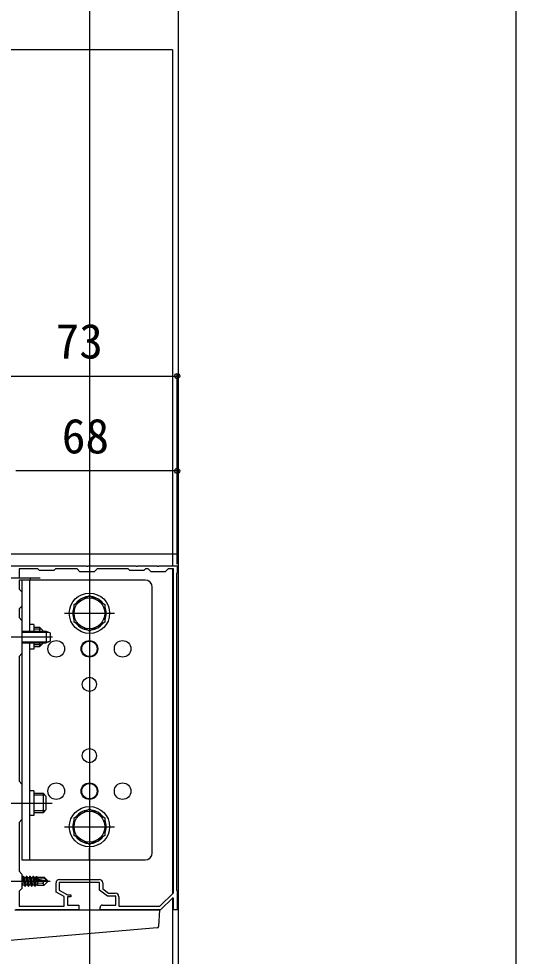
# Model space of a CAD drawing. Units: millimetres, scale not verified. Extents: x -875 to 875, y -1304 to 1297.
# Drawn here: x 665.2 to 875, y 241.2 to 636.4 of the extents above; entities that cross this region are included whole.
import ezdxf
from ezdxf.enums import TextEntityAlignment as Align

# ---------------------------------------------------------------- set-up
doc = ezdxf.new("R2010")
doc.units = ezdxf.units.MM
doc.header["$LTSCALE"] = 8
for name, color, linetype in [('0-3_YKK_11', 7, 'Continuous'), ('0-4_YKK_12', 2, 'Continuous'), ('0-5_YKK_13', 4, 'Continuous'), ('0-7_YKK_D', 6, 'Continuous'), ('0-8_YKK_ZWAK', 7, 'Continuous')]:
    doc.layers.add(name, color=color, linetype=linetype)
doc.styles.add('ＭＳ ゴシック', font='')
doc.styles.get('ＭＳ ゴシック').set_extended_font_data('MS Gothic')

msp = doc.modelspace()

# ---------------------------------------------------------------- linework, layer by layer
at = {"layer": '0-3_YKK_11'}
msp.add_line((682.4, 273.6), (699.1, 273.6), dxfattribs=at)
for points in [[(660, 405.8), (693.542, 405.8), (693.725, 405.68), (694.275, 405.68), (694.458, 405.8), (714.542, 405.8), (714.725, 405.68), (715.275, 405.68), (715.458, 405.8), (723.542, 405.8), (723.725, 405.68), (724.275, 405.68), (724.458, 405.8), (732, 405.8), (732, 402.8), (731.7, 402.5)], [(730.4, 267.943), (730.4, 404.5), (728.2, 404.5), (727, 403.3), (721, 403.3), (719.8, 404.5), (718.7, 404.5), (718, 403.8), (712, 403.8), (711.3, 404.5), (698.2, 404.5), (697, 403.3), (691, 403.3), (689.8, 404.5), (680.7, 404.5), (680, 403.8), (674, 403.8), (673.3, 404.5), (665.3, 404.5), (665.3, 400.8), (670, 400.8), (670, 399.8), (665.3, 399.8), (665.3, 396), (666.5, 394.8), (666.5, 388.8), (665.3, 387.6), (665.3, 384), (666.5, 382.8), (666.5, 368.8), (665.3, 367.6), (665.3, 315), (666.5, 313.8), (666.5, 298.8), (665.3, 297.6), (665.3, 277), (666.5, 275.8), (666.5, 269.8), (665.3, 268.6), (665.3, 262.3)], [(731.7, 402.5), (731.7, 269.1), (732, 268.8), (732, 260.8), (730.5, 260.8), (730.5, 265.7), (730.132, 265.854), (725, 260.8), (699.5, 260.8), (699.5, 261.8)], [(700.5, 262.8), (706.1, 262.8), (706.1, 266.5), (702.6, 266.5), (699.3, 269), (699.3, 272.3), (682.2, 272.3), (682.2, 269), (685.7, 267.1), (687.2, 267.1), (687.2, 266.2), (685.7, 266.2), (685.7, 262.8), (690.5, 262.8), (690.5, 260.8), (664, 260.8)], [(665.3, 262.3), (684.4, 262.3), (684.4, 266.327), (680.9, 268.227), (680.9, 272.1)], [(700.6, 272.1), (700.6, 269.646), (703.037, 267.8), (705.9, 267.8)], [(707.4, 266.3), (707.4, 262.3), (724.67, 262.3), (730.4, 267.943)]]:
    msp.add_lwpolyline(points, dxfattribs=at)
for centre, radius, start, end in [((682.4, 272.1), 1.5, 90.00001, 179.99999), ((699.1, 272.1), 1.5, 0.00001, 89.99999), ((705.9, 266.3), 1.5, 0.00001, 89.99999), ((700.5, 261.8), 1, 90.00001, 179.99999)]:
    msp.add_arc(centre, radius, start, end, dxfattribs=at)
at = {"layer": '0-4_YKK_12'}
for p, q in [((695, 852.797), (695, -29.2)), ((730, 623.3), (660, 623.3)), ((730, 623.3), (730, 405.8)), ((-557.18, 410.8), (732.5, 410.8)), ((730, 404.5), (730, 267.549)), ((730, 265.724), (730, -29.2))]:
    msp.add_line(p, q, dxfattribs=at)
msp.add_lwpolyline([(732.5, -29.2), (732.5, 840.8), (657.5, 840.8)], dxfattribs=at)
at = {"layer": '0-5_YKK_13'}
for p, q in [((653.5, 400.8), (674.199, 400.8)), ((666.5, 399.8), (666.5, 281.8)), ((718.5, 399.8), (666.5, 399.8)), ((669.7, 399.8), (669.7, 378.3)), ((695, 399.8), (695, 394.8)), ((695, 396.3), (695, 375.3)), ((721.5, 284.8), (721.5, 396.8)), ((684.5, 385.8), (705.5, 385.8)), ((671.5, 381), (669.7, 381)), ((671.5, 381), (671.5, 378.3)), ((674.1, 379.8), (671.5, 379.8)), ((674.1, 378.3), (674.1, 379.8)), ((675.3, 378.6), (674.1, 379.8)), ((651.3, 375.8), (677.8, 375.8)), ((657.996, 375.8), (679.413, 375.8)), ((666.5, 378.3), (676.8, 378.3)), ((666.5, 377.867), (677.72, 377.867)), ((674.748, 379.152), (671.5, 379.152)), ((675.3, 378.3), (675.3, 378.6)), ((676.8, 378.3), (676.8, 373.3)), ((666.5, 373.733), (677.72, 373.733)), ((666.5, 373.3), (676.8, 373.3)), ((669.7, 373.3), (669.7, 281.8)), ((671.5, 373.3), (671.5, 370.6)), ((674.748, 372.448), (671.5, 372.448)), ((671.5, 371.8), (674.1, 371.8)), ((674.1, 371.8), (674.1, 373.3)), ((675.3, 373), (674.1, 371.8)), ((675.3, 373), (675.3, 373.3)), ((678.5, 374.1), (676.8, 373.3)), ((671.5, 370.6), (669.7, 370.6)), ((671.5, 311), (669.7, 311)), ((671.5, 311), (671.5, 300.6)), ((675.6, 309.8), (671.5, 309.8)), ((676.248, 309.152), (671.5, 309.152)), ((675.6, 301.8), (675.6, 309.8)), ((676.8, 308.6), (675.6, 309.8)), ((676.8, 303), (676.8, 308.6)), ((652.8, 305.8), (679.3, 305.8)), ((695, 306.3), (695, 285.3)), ((671.5, 300.6), (669.7, 300.6)), ((676.248, 302.448), (671.5, 302.448)), ((671.5, 301.8), (675.6, 301.8)), ((676.8, 303), (675.6, 301.8)), ((684.5, 295.8), (705.5, 295.8)), ((695, 281.8), (695, 286.8)), ((666.5, 281.8), (718.5, 281.8)), ((657.6, 272.8), (678.5, 272.8)), ((666.5, 274.35), (666.732, 274.35)), ((667.05, 274.9), (666.732, 274.35)), ((666.732, 274.35), (667.432, 271.25)), ((667.75, 270.7), (667.05, 274.9)), ((667.05, 274.9), (667.15, 274.9)), ((667.15, 274.9), (667.85, 270.7)), ((667.468, 274.35), (668.132, 274.35)), ((668.45, 274.9), (668.132, 274.35)), ((668.132, 274.35), (668.832, 271.25)), ((669.15, 270.7), (668.45, 274.9)), ((668.45, 274.9), (668.55, 274.9)), ((668.55, 274.9), (669.25, 270.7)), ((668.868, 274.35), (669.532, 274.35)), ((669.85, 274.9), (669.532, 274.35)), ((669.532, 274.35), (670.232, 271.25)), ((670.55, 270.7), (669.85, 274.9)), ((669.85, 274.9), (669.95, 274.9)), ((669.95, 274.9), (670.65, 270.7)), ((670.268, 274.35), (670.932, 274.35)), ((671.25, 274.9), (670.932, 274.35)), ((670.932, 274.35), (671.632, 271.25)), ((671.378, 274.132), (671.25, 274.9)), ((671.25, 274.9), (671.35, 274.9)), ((671.35, 274.9), (671.469, 274.187)), ((671.377, 274.132), (677.076, 272.95)), ((671.95, 270.7), (671.446, 273.726)), ((671.493, 273.71), (675.878, 272.8)), ((671.548, 274.2), (675.826, 274.2)), ((671.55, 273.698), (672.05, 270.7)), ((671.668, 274.35), (672.332, 274.35)), ((671.828, 273.64), (672.368, 271.25)), ((672.592, 274.8), (672.332, 274.35)), ((672.332, 274.35), (672.367, 274.197)), ((672.525, 273.495), (673.032, 271.25)), ((672.592, 274.8), (672.808, 274.8)), ((672.592, 274.8), (672.691, 274.2)), ((672.808, 274.8), (672.981, 274.5)), ((672.808, 274.8), (672.924, 274.2)), ((672.817, 273.435), (673.1, 271.717)), ((672.981, 274.5), (675.95, 274.5)), ((673.084, 273.38), (673.1, 273.296)), ((673.1, 274.5), (673.1, 274.2)), ((673.1, 273.376), (673.1, 271.1)), ((675.826, 274.2), (677.076, 272.95)), ((675.878, 272.8), (677.5, 272.8)), ((675.878, 272.8), (677.5, 272.65)), ((677.5, 272.95), (675.95, 274.5)), ((677.076, 272.95), (677.5, 272.95)), ((677.5, 272.65), (677.5, 272.95)), ((666.5, 272.435), (666.768, 271.25)), ((666.5, 270.787), (666.768, 271.25)), ((666.768, 271.25), (667.432, 271.25)), ((667.75, 270.7), (667.432, 271.25)), ((667.75, 270.7), (667.85, 270.7)), ((667.85, 270.7), (668.168, 271.25)), ((668.168, 271.25), (668.832, 271.25)), ((669.15, 270.7), (668.832, 271.25)), ((669.15, 270.7), (669.25, 270.7)), ((669.25, 270.7), (669.568, 271.25)), ((669.568, 271.25), (670.232, 271.25)), ((670.55, 270.7), (670.232, 271.25)), ((670.55, 270.7), (670.65, 270.7)), ((670.65, 270.7), (670.968, 271.25)), ((670.968, 271.25), (671.632, 271.25)), ((671.95, 270.7), (671.632, 271.25)), ((671.95, 270.7), (672.05, 270.7)), ((672.05, 270.7), (672.368, 271.25)), ((672.368, 271.25), (673.032, 271.25)), ((673.1, 271.1), (673.032, 271.25)), ((673.1, 271.1), (675.95, 271.1)), ((675.147, 272.057), (675.95, 271.1)), ((677.5, 272.65), (675.95, 271.1)), ((663.5, 260.8), (724.001, 260.8)), ((724.001, 260.8), (724.5, 260.8)), ((724.5, 260.8), (724.066, 253.702)), ((723.61, 253.234), (661.499, 247.8))]:
    msp.add_line(p, q, dxfattribs=at)
for points in [[(695, 393.306), (701.5, 389.553), (701.5, 382.047), (695, 378.294), (688.5, 382.047), (688.5, 389.553)], [(695, 303.306), (701.5, 299.553), (701.5, 292.047), (695, 288.294), (688.5, 292.047), (688.5, 299.553)]]:
    msp.add_lwpolyline(points, close=True, dxfattribs=at)
for points in [[(676.8, 378.3), (678.5, 377.5), (678.5, 374.1)], [(667.15, 274.9), (667.468, 274.35), (668.168, 271.25)], [(668.55, 274.9), (668.868, 274.35), (669.568, 271.25)], [(669.95, 274.9), (670.268, 274.35), (670.968, 271.25)], [(671.35, 274.9), (671.668, 274.35), (671.701, 274.2)], [(675.878, 272.8), (675.147, 272.057), (673.1, 271.9)]]:
    msp.add_lwpolyline(points, dxfattribs=at)
for centre, radius in [((695, 385.8), 8.5), ((695, 385.8), 6.5), ((681, 370.8), 3.5), ((695, 370.8), 3.5), ((695, 370.8), 3.25), ((709, 370.8), 3.5), ((695, 355.8), 3), ((695, 325.8), 3), ((681, 310.8), 3.5), ((695, 310.8), 3.5), ((695, 310.8), 3.25), ((709, 310.8), 3.5), ((695, 295.8), 8.5), ((695, 295.8), 6.5)]:
    msp.add_circle(centre, radius, dxfattribs=at)
for centre, radius, start, end in [((718.5, 396.8), 3, 0, 90), ((695, 385.8), 7.05, 97.21814, 142.78186), ((695, 385.8), 7.05, 37.21814, 82.78186), ((695, 385.8), 7.05, 157.21814, 202.78186), ((695, 385.8), 7.05, 337.21814, 22.78186), ((695, 385.8), 7.05, 217.21814, 262.78186), ((695, 385.8), 7.05, 277.21814, 322.78186), ((695, 295.8), 7.05, 97.21814, 142.78186), ((695, 295.8), 7.05, 37.21814, 82.78186), ((695, 295.8), 7.05, 157.21814, 202.78186), ((695, 295.8), 7.05, 337.21814, 22.78186), ((695, 295.8), 7.05, 217.21814, 262.78186), ((695, 295.8), 7.05, 277.21814, 322.78186), ((718.5, 284.8), 3, 270, 0), ((671.548, 273.952), 0.248, 90, 257.19096), ((723.567, 253.732), 0.5, 275, 356.5)]:
    msp.add_arc(centre, radius, start, end, dxfattribs=at)
at = {"layer": '0-7_YKK_D'}
for p, q in [((732, 406.5), (732, 486.8)), ((659, 485.8), (732, 485.8)), ((732, 406.5), (732, 446.8)), ((732, 445.8), (664, 445.8))]:
    msp.add_line(p, q, dxfattribs=at)
for centre in [(732, 485.8), (732, 445.8)]:
    msp.add_circle(centre, 1.075, dxfattribs=at)
at = {"layer": '0-8_YKK_ZWAK'}
msp.add_lwpolyline([(-875, -1304.2), (875, -1304.2), (875, 1245.8)], dxfattribs=at)

# ---------------------------------------------------------------- texts
at = {"layer": '0-7_YKK_D', "style": 'ＭＳ ゴシック'}
for s, p in [('73', (680.727, 488.8)), ('68', (683.341, 448.8))]:
    msp.add_text(s, height=14.66, dxfattribs=at).set_placement(p, align=Align.BOTTOM_LEFT)

doc.saveas('drawing.dxf')
